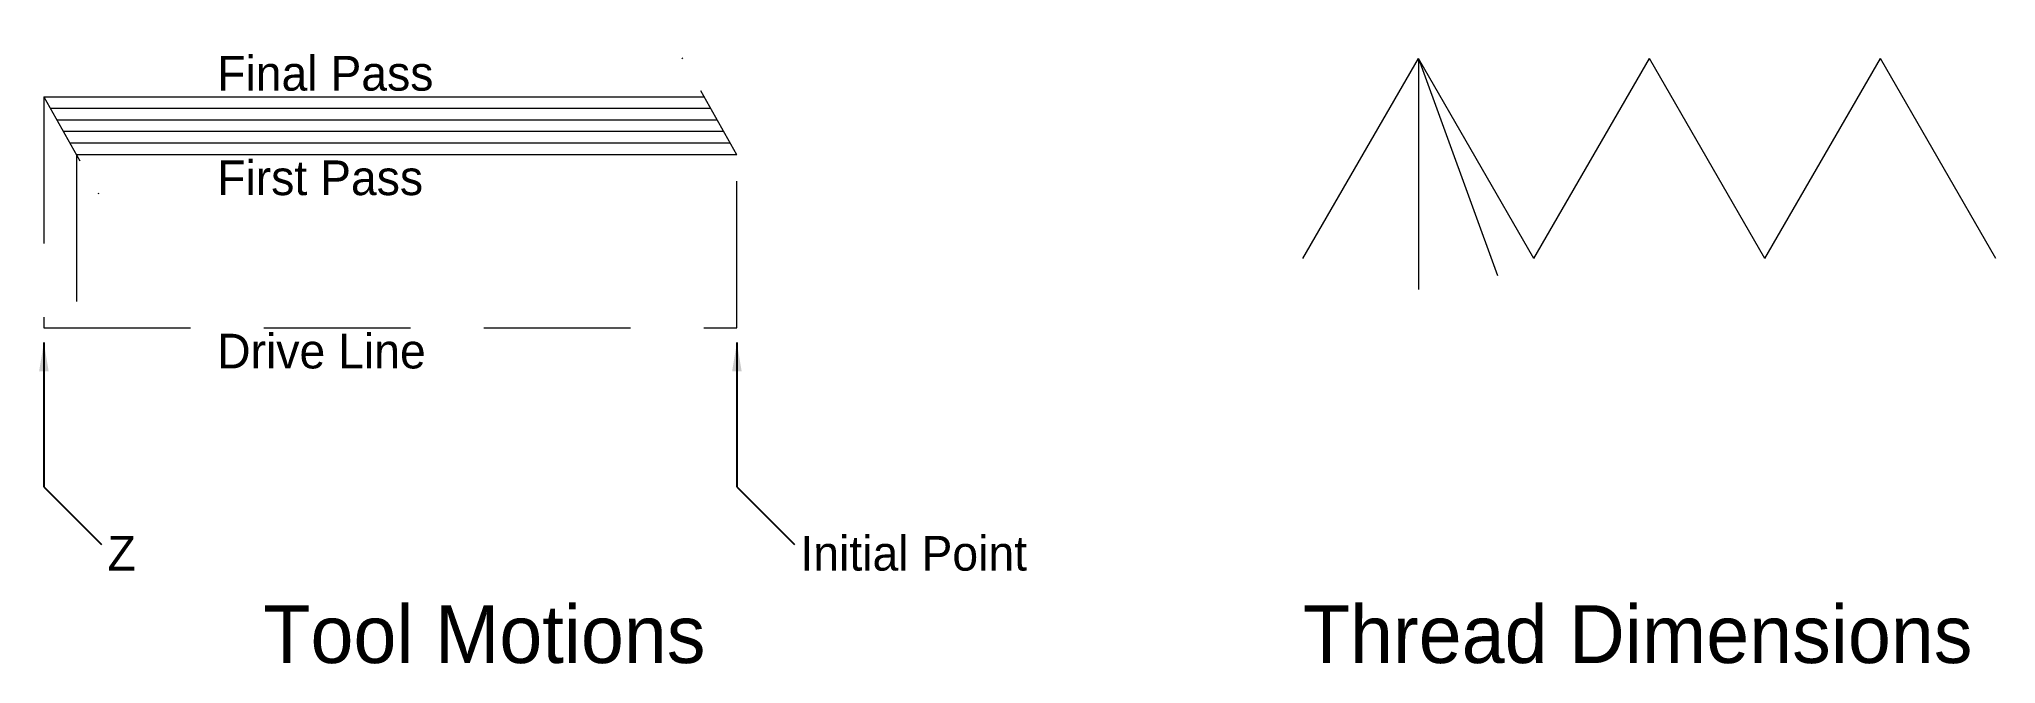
# Model space of a CAD drawing. Header units: millimetres. Extents: x 11 to 180, y 15 to 69.
import ezdxf

# ---------------------------------------------------------------- set-up
doc = ezdxf.new("R2010")
doc.units = ezdxf.units.MM
for name, pattern in [('DASHDOT2', [12.7, 6.35, -3.175, 0, -3.175]), ('DASHDOTX2', [50.8, 25.4, -12.7, 0, -12.7]), ('DASHED', [19.05, 12.7, -6.35]), ('DASHEDX2', [38.1, 25.4, -12.7]), ('DOTX2', [12.7, 0, -12.7])]:
    doc.linetypes.add(name, pattern=pattern)
doc.layers.get('0').update_dxf_attribs({"linetype": 'CONTINUOUS', "lineweight": 13})
doc.dimstyles.get("Standard").update_dxf_attribs({"dimtxt": 2.5, "dimasz": 2.5, "dimexe": 1.25, "dimexo": 0.625, "dimtad": 1, "dimtxsty": 'Standard', "dimcen": 2.5, "dimadec": 0, "dimazin": 0, "dimtfac": 1, "dimtmove": 0, "dimatfit": 3, "dimfxl": 1, "dimarcsym": 0})

msp = doc.modelspace()

# ---------------------------------------------------------------- linework, layer by layer
at = {"linetype": 'DASHDOT2'}
for p, q in [((71, 59), (65.34, 69)), ((11, 64), (15.92, 55.3))]:
    msp.add_line(p, q, dxfattribs=at)
for p, q in [((120, 50), (130, 67.32)), ((140, 50), (130, 67.32)), ((140, 50), (150, 67.32)), ((160, 50), (150, 67.32)), ((160, 50), (170, 67.32)), ((180, 50), (170, 67.32))]:
    msp.add_line(p, q)
at = {"linetype": 'DASHEDX2'}
for q in [(136.84, 48.53), (130, 47.32)]:
    msp.add_line((130, 67.32), q, dxfattribs=at)
at = {"linetype": 'CONTINUOUS'}
for p, q in [((11, 64), (68.17, 64)), ((68.74, 63), (11.57, 63)), ((69.3, 62), (12.13, 62)), ((69.87, 61), (12.7, 61)), ((70.43, 60), (13.26, 60)), ((71, 59), (13.83, 59))]:
    msp.add_line(p, q, dxfattribs=at)
at = {"linetype": 'DASHED'}
for p, q in [((11, 64), (11, 44)), ((13.83, 59), (13.83, 44)), ((71, 44), (71, 59)), ((11, 44), (71, 44))]:
    msp.add_line(p, q, dxfattribs=at)
at = {"linetype": 'DOTX2'}
msp.add_line((71, 59), (68.17, 64), dxfattribs=at)
at = {"linetype": 'DASHDOTX2'}
msp.add_line((13.83, 59), (13.92, 59), dxfattribs=at)

# ---------------------------------------------------------------- texts
at = {"linetype": 'CONTINUOUS', "char_height": 3, "width": 500}
for s, insert, attachment_point in [('Final\\~Pass', (26, 64.5), 7), ('First\\~Pass\\P', (26, 58.5), 1), ('Drive\\~Line', (26, 43.5), 1), ('Z', (16.5, 26), 1), ('Initial\\~Point\\P', (76.5, 26), 1)]:
    msp.add_mtext(s, dxfattribs=dict(at, insert=insert, attachment_point=attachment_point))
at = {"char_height": 5, "width": 100, "attachment_point": 1}
for s, insert in [('Tool\\~Motions', (30, 20)), ('Thread\\~Dimensions', (120, 20))]:
    msp.add_mtext(s, dxfattribs=dict(at, insert=insert))

# ---------------------------------------------------------------- leaders
at = {"linetype": 'CONTINUOUS'}
for points in [[(11, 42.75), (11, 30.25), (16, 25.25)], [(71, 42.75), (71, 30.25), (76, 25.25)]]:
    msp.add_leader(points, dimstyle='Standard', dxfattribs=at)

doc.saveas('drawing.dxf')
